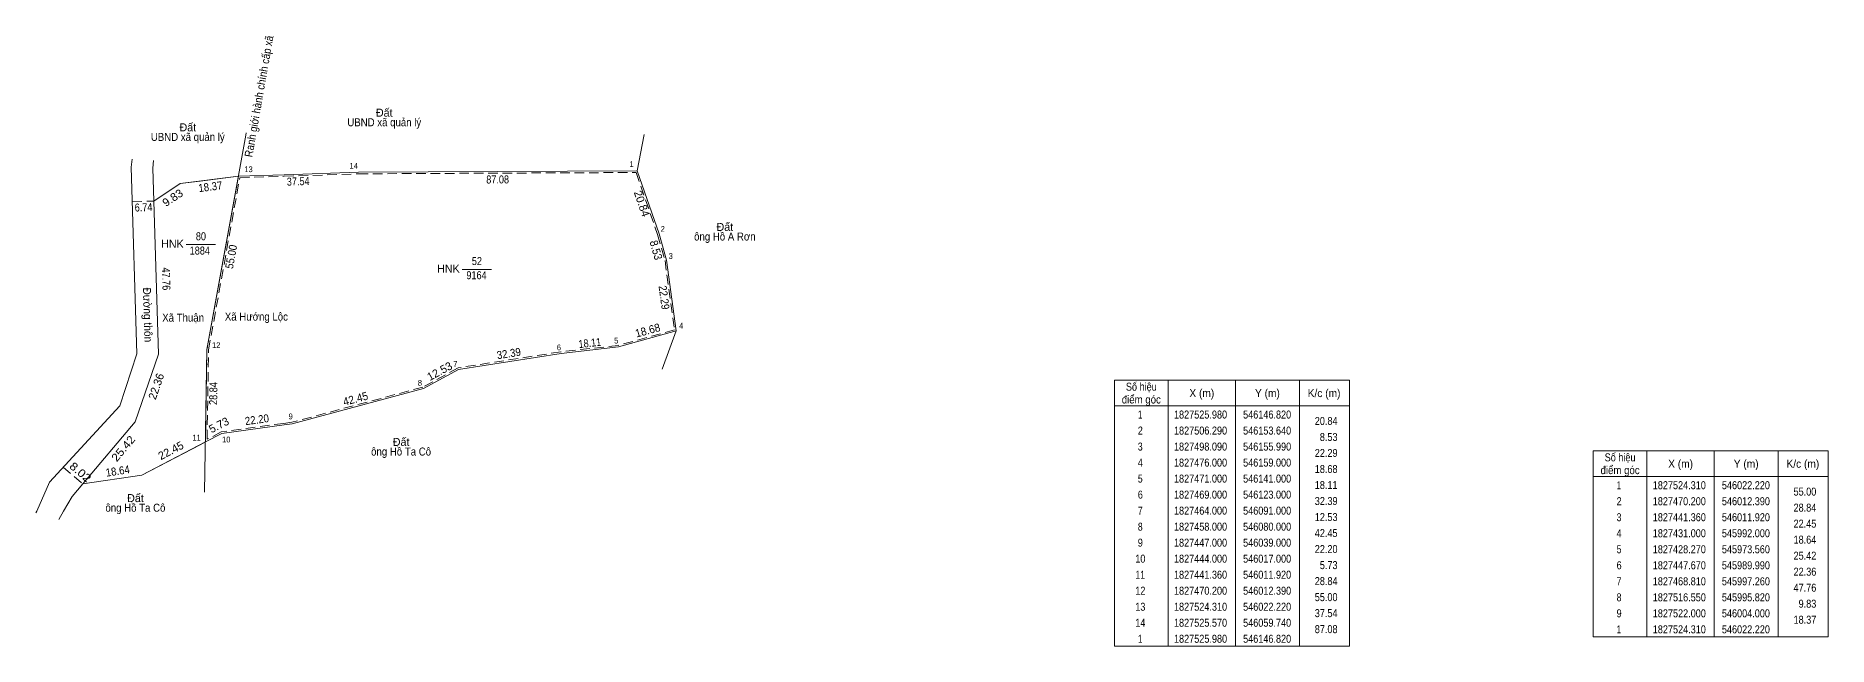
# Model space of a CAD drawing. Header units: metres. Extents: x 544719 to 546519, y 1827251 to 1827671.
# Drawn here: x 545959 to 546519, y 1827378 to 1827568 of the extents above; entities that cross this region are included whole.
import ezdxf
from ezdxf.enums import TextEntityAlignment as Align

# ---------------------------------------------------------------- set-up
doc = ezdxf.new("R2010")
doc.units = ezdxf.units.M
doc.linetypes.add('DOTTED', pattern=[1.5, 0.3, -1.2])
doc.linetypes.add('MEDIUM_DASHED', pattern=[4.5, 3, -1.5])
for name, color, linetype, lineweight in [('1', 7, 'Continuous', 13), ('10', 7, 'Continuous', 13), ('23', 7, 'Continuous', 13), ('46', 7, 'Continuous', 13), ('51', 7, 'Continuous', 13), ('63', 7, 'Continuous', 13)]:
    doc.layers.add(name, color=color, linetype=linetype, lineweight=lineweight)

msp = doc.modelspace()

# ---------------------------------------------------------------- linework, layer by layer
at = {"layer": '1'}
for points in [[(546036.47, 1827524.79), (546059.74, 1827525.57), (546146.82, 1827525.98), (546153.64, 1827506.29), (546155.99, 1827498.09), (546159, 1827476), (546141, 1827471), (546123, 1827469), (546091, 1827464), (546080, 1827458), (546039, 1827447), (546036.47, 1827446.66)], [(546036.47, 1827446.66), (546017, 1827444), (546011.92, 1827441.36), (546012.39, 1827470.2), (546022.22, 1827524.31), (546036.47, 1827524.79)], [(545992, 1827431), (546010.24, 1827440.49), (546011.92, 1827441.36)]]:
    msp.add_lwpolyline(points, dxfattribs=at)
msp.add_lwpolyline([(546022.22, 1827524.31), (546012.39, 1827470.2), (546011.92, 1827441.36), (545992, 1827431), (545973.56, 1827428.27), (545989.99, 1827447.67), (545997.26, 1827468.81), (545995.82, 1827516.55), (546004, 1827522)], close=True, dxfattribs=at)
at = {"layer": '1', "linetype": 'MEDIUM_DASHED'}
for points in [[(546036.4, 1827447.16), (546016.85, 1827444.48), (546012.43, 1827442.19), (546012.89, 1827470.15), (546022.64, 1827523.82), (546036.49, 1827524.29)], [(546036.49, 1827524.29), (546059.75, 1827525.07), (546146.46, 1827525.48), (546153.16, 1827506.14), (546155.5, 1827497.99), (546158.45, 1827476.36), (546140.9, 1827471.49), (546122.93, 1827469.5), (546090.84, 1827464.48), (546079.81, 1827458.47), (546038.9, 1827447.49), (546036.4, 1827447.16)]]:
    msp.add_lwpolyline(points, dxfattribs=at)
at = {"layer": '10'}
for p, q in [((546148.99, 1827537.34), (546146.82, 1827525.98)), ((546154.63, 1827464.03), (546159, 1827476))]:
    msp.add_line(p, q, dxfattribs=at)
for points in [[(545995.82, 1827516.55), (545995.51, 1827526.82), (545995.71, 1827529.19)], [(546146.82, 1827525.98), (546059.74, 1827525.57), (546036.47, 1827524.79), (546022.22, 1827524.31)], [(546155.99, 1827498.09), (546153.64, 1827506.29), (546146.82, 1827525.98)], [(545973.56, 1827428.27), (545989.99, 1827447.67), (545997.26, 1827468.81), (545995.82, 1827516.55)]]:
    msp.add_lwpolyline(points, dxfattribs=at)
at = {"layer": '10', "linetype": 'DOTTED'}
msp.add_lwpolyline([(546022.22, 1827524.31), (546012.39, 1827470.2), (546011.92, 1827441.36)], dxfattribs=at)
at = {"layer": '23'}
for p, q in [((545959.19, 1827419.79), (545958.93, 1827419.19)), ((545966.09, 1827417.14), (545967.62, 1827419.79))]:
    msp.add_line(p, q, dxfattribs=at)
for points in [[(545989.03, 1827529.62), (545988.76, 1827527.15), (545990.47, 1827468.82)], [(545990.47, 1827468.82), (545985.14, 1827452.62), (545963.16, 1827428.81), (545959.19, 1827419.79)], [(545967.62, 1827419.79), (545970.23, 1827424.32), (545973.56, 1827428.27)]]:
    msp.add_lwpolyline(points, dxfattribs=at)
at = {"layer": '46'}
msp.add_line((546024.69, 1827537.86), (546024.56, 1827537.12), dxfattribs=at)
msp.add_lwpolyline([(546024.56, 1827537.12), (546012.39, 1827470.2), (546011.66, 1827425.63)], dxfattribs=at)
at = {"layer": '51'}
for p, q in [((545995.82, 1827516.55), (546004, 1827522)), ((546017, 1827444), (546011.92, 1827441.36)), ((545992, 1827431), (545973.56, 1827428.27))]:
    msp.add_line(p, q, dxfattribs=at)
for points in [[(546004, 1827522), (546010.24, 1827522.79), (546022.22, 1827524.31)], [(546155.99, 1827498.09), (546159, 1827476), (546141, 1827471), (546123, 1827469), (546091, 1827464), (546080, 1827458), (546039, 1827447)], [(546039, 1827447), (546036.47, 1827446.66), (546017, 1827444)]]:
    msp.add_lwpolyline(points, dxfattribs=at)
at = {"layer": '63', "linetype": 'MEDIUM_DASHED'}
for p, q in [((545989.08, 1827516.35), (545995.82, 1827516.55)), ((545967.44, 1827433.45), (545973.56, 1827428.27))]:
    msp.add_line(p, q, dxfattribs=at)
at = {"layer": '63'}
for p, q in [((546005.92, 1827502.96), (546015.05, 1827502.96)), ((546092.14, 1827495.22), (546101.27, 1827495.22)), ((546312.7, 1827460.61), (546312.7, 1827377.61)), ((546333.7, 1827460.61), (546333.7, 1827377.61)), ((546353.7, 1827460.61), (546353.7, 1827377.61)), ((546295.9, 1827452.61), (546369.3, 1827452.61)), ((546462.28, 1827438.55), (546462.28, 1827380.55)), ((546483.28, 1827438.55), (546483.28, 1827380.55)), ((546503.28, 1827438.55), (546503.28, 1827380.55)), ((546445.48, 1827430.55), (546518.88, 1827430.55))]:
    msp.add_line(p, q, dxfattribs=at)
for points in [[(546295.9, 1827460.61), (546369.3, 1827460.61), (546369.3, 1827377.61), (546295.9, 1827377.61)], [(546445.48, 1827438.55), (546518.88, 1827438.55), (546518.88, 1827380.55), (546445.48, 1827380.55)]]:
    msp.add_lwpolyline(points, close=True, dxfattribs=at)

# ---------------------------------------------------------------- texts
at = {"layer": '1'}
for p in [(546001.61, 1827501.96), (546087.83, 1827494.22)]:
    msp.add_text('HNK', height=2.5, dxfattribs=at).set_placement(p, align=Align.CENTER)
at = {"layer": '1', "width": 0.85}
for s, p in [('80', (546010.505, 1827504.32)), ('1884', (546010.155, 1827499.86)), ('52', (546096.72, 1827496.58)), ('9164', (546096.605, 1827492.16))]:
    msp.add_text(s, height=2.5, dxfattribs=at).set_placement(p, align=Align.CENTER)
at = {"layer": '63'}
for s, rotation, width, p in [('Ranh giới hành chính cấp xã', 80.036, 0.9, (546029.868, 1827549.044)), ('9.83', 33.674, 1.05, (546002.372, 1827516.537)), ('18.37', 7.226, 0.9, (546013.608, 1827519.811)), ('37.54', 1.923, 0.85, (546040.928, 1827521.473)), ('87.08', 0.27, 0.85, (546103.209, 1827522.057)), ('6.74', 1.7, 0.85, (545992.613, 1827513.365)), ('8.53', 285.992, 0.95, (546151.497, 1827500.909)), ('55.00', 79.704, 0.9, (546021.17, 1827498.967)), ('47.76', 271.728, 0.85, (545998.4, 1827492.218)), ('Đường thôn', 271.679, 0.95, (545992.638, 1827481.007)), ('22.29', 277.759, 0.9, (546153.98, 1827486.284)), ('18.68', 15.524, 0.95, (546150.42, 1827474.993)), ('32.39', 8.881, 0.9, (546106.887, 1827467.747)), ('18.11', 6.34, 0.85, (546132.137, 1827471.031)), ('28.84', 89.066, 0.85, (546015.61, 1827456.445)), ('42.45', 15.018, 0.95, (546059.116, 1827453.636)), ('22.20', 7.765, 0.9, (546028.166, 1827447.084)), ('25.42', 49.738, 1.1, (545987.185, 1827438.492)), ('8.02', 319.755, 1.15, (545972.042, 1827430.981)), ('18.64', 8.421, 0.9, (545984.692, 1827431.058))]:
    msp.add_text(s, height=2.5, rotation=rotation, dxfattribs=dict(at, width=width)).set_placement(p, align=Align.CENTER)
for s, width, p in [('UBND xã quản lý', 0.9, (546067.78, 1827539.91)), ('UBND xã quản lý', 0.9, (546006.4, 1827535.33)), ('ông Hồ A Rơn', 0.9, (546174.185, 1827504.24)), ('Xã Thuận', 0.9, (546004.945, 1827478.92)), ('Xã Hướng Lộc', 0.9, (546027.83, 1827479.24)), ('Số hiệu', 0.85, (546304.3, 1827457.36)), ('điểm góc', 0.9, (546304.3, 1827453.36)), ('X (m)', 0.95, (546323.2, 1827455.36)), ('Y (m)', 0.95, (546343.695, 1827455.36)), ('K/c (m)', 0.95, (546361.4, 1827455.36)), (' 1', 0.75, (546303.595, 1827448.66)), ('1827525.980', 0.85, (546322.8, 1827448.66)), ('546146.820', 0.85, (546343.605, 1827448.66)), (' 2', 0.85, (546303.6, 1827443.66)), ('1827506.290', 0.85, (546322.8, 1827443.66)), ('546153.640', 0.85, (546343.605, 1827443.66)), ('ông Hồ Ta Cô', 0.9, (546073.04, 1827437.11)), (' 4', 0.85, (546303.595, 1827433.66)), (' 3', 0.8, (546303.6, 1827438.66)), ('1827498.090', 0.85, (546322.8, 1827438.66)), ('1827476.000', 0.85, (546322.8, 1827433.66)), ('546155.990', 0.85, (546343.605, 1827438.66)), ('546159.000', 0.85, (546343.605, 1827433.66)), ('Số hiệu', 0.85, (546453.88, 1827435.3)), (' 5', 0.8, (546303.6, 1827428.66)), ('1827471.000', 0.85, (546322.8, 1827428.66)), ('546141.000', 0.85, (546343.605, 1827428.66)), ('điểm góc', 0.9, (546453.88, 1827431.3)), ('X (m)', 0.95, (546472.78, 1827433.3)), ('Y (m)', 0.95, (546493.275, 1827433.3)), ('K/c (m)', 0.95, (546510.98, 1827433.3)), (' 6', 0.85, (546303.6, 1827423.66)), ('1827469.000', 0.85, (546322.8, 1827423.66)), ('546123.000', 0.85, (546343.605, 1827423.66)), (' 1', 0.75, (546453.175, 1827426.6)), ('1827524.310', 0.85, (546472.38, 1827426.6)), ('546022.220', 0.85, (546493.185, 1827426.6)), ('ông Hồ Ta Cô', 0.9, (545990.04, 1827419.58)), (' 7', 0.8, (546303.6, 1827418.66)), ('1827464.000', 0.85, (546322.8, 1827418.66)), ('546091.000', 0.85, (546343.605, 1827418.66)), (' 2', 0.85, (546453.18, 1827421.6)), ('1827470.200', 0.85, (546472.38, 1827421.6)), ('546012.390', 0.85, (546493.185, 1827421.6)), (' 8', 0.8, (546303.6, 1827413.66)), ('1827458.000', 0.85, (546322.8, 1827413.66)), ('546080.000', 0.85, (546343.605, 1827413.66)), (' 4', 0.85, (546453.175, 1827411.6)), (' 3', 0.8, (546453.18, 1827416.6)), ('1827441.360', 0.85, (546472.38, 1827416.6)), ('1827431.000', 0.85, (546472.38, 1827411.6)), ('546011.920', 0.85, (546493.185, 1827416.6)), ('545992.000', 0.85, (546493.185, 1827411.6)), (' 9', 0.85, (546303.595, 1827408.66)), ('1827447.000', 0.85, (546322.8, 1827408.66)), ('546039.000', 0.85, (546343.605, 1827408.66)), (' 5', 0.8, (546453.18, 1827406.6)), ('1827428.270', 0.85, (546472.38, 1827406.6)), ('545973.560', 0.85, (546493.185, 1827406.6)), (' 10', 0.85, (546303.595, 1827403.66)), ('1827444.000', 0.85, (546322.8, 1827403.66)), ('546017.000', 0.85, (546343.605, 1827403.66)), (' 6', 0.85, (546453.18, 1827401.6)), ('1827447.670', 0.85, (546472.38, 1827401.6)), ('545989.990', 0.85, (546493.185, 1827401.6)), (' 11', 0.8, (546303.595, 1827398.66)), ('1827441.360', 0.85, (546322.8, 1827398.66)), ('546011.920', 0.85, (546343.605, 1827398.66)), (' 7', 0.8, (546453.18, 1827396.6)), ('1827468.810', 0.85, (546472.38, 1827396.6)), ('545997.260', 0.85, (546493.185, 1827396.6)), (' 12', 0.85, (546303.6, 1827393.66)), ('1827470.200', 0.85, (546322.8, 1827393.66)), ('546012.390', 0.85, (546343.605, 1827393.66)), (' 8', 0.8, (546453.18, 1827391.6)), ('1827516.550', 0.85, (546472.38, 1827391.6)), ('545995.820', 0.85, (546493.185, 1827391.6)), (' 14', 0.85, (546303.595, 1827383.66)), (' 13', 0.85, (546303.6, 1827388.66)), ('1827524.310', 0.85, (546322.8, 1827388.66)), ('1827525.570', 0.85, (546322.8, 1827383.66)), ('546022.220', 0.85, (546343.605, 1827388.66)), ('546059.740', 0.85, (546343.605, 1827383.66)), (' 9', 0.85, (546453.175, 1827386.6)), ('1827522.000', 0.85, (546472.38, 1827386.6)), ('546004.000', 0.85, (546493.185, 1827386.6)), (' 1', 0.75, (546303.595, 1827378.66)), ('1827525.980', 0.85, (546322.8, 1827378.66)), ('546146.820', 0.85, (546343.605, 1827378.66)), (' 1', 0.75, (546453.175, 1827381.6)), ('1827524.310', 0.85, (546472.38, 1827381.6)), ('546022.220', 0.85, (546493.185, 1827381.6))]:
    msp.add_text(s, height=2.5, dxfattribs=dict(at, width=width)).set_placement(p, align=Align.CENTER)
for p in [(546067.785, 1827542.91), (546006.405, 1827538.33), (546174.185, 1827507.24), (546073.045, 1827440.11), (545990.045, 1827422.58)]:
    msp.add_text('Đất', height=2.5, dxfattribs=at).set_placement(p, align=Align.CENTER)
for s, height, width, p in [(' 13', 1.8, 0.95, (546026.68, 1827525.59)), (' 14', 1.8, 0.95, (546059.57, 1827526.66)), (' 1', 1.8, 0.9, (546145.73, 1827527.2)), (' 2', 1.8, 0.9, (546155.45, 1827506.96)), (' 3', 1.8, 0.95, (546157.93, 1827498.51)), (' 4', 1.8, 0.95, (546161.23, 1827476.76)), (' 12', 1.8, 0.95, (546016.59, 1827470.68)), (' 6', 1.8, 0.9, (546123, 1827469.97)), (' 5', 1.8, 0.9, (546140.91, 1827472.1)), (' 7', 1.8, 0.9, (546090.62, 1827464.8)), (' 8', 1.8, 0.95, (546079.58, 1827458.89)), (' 9', 1.8, 0.9, (546039.21, 1827448.44)), ('20.84', 2.5, 0.85, (546365.6, 1827446.66)), (' 11', 1.8, 0.9, (546010.46, 1827441.79)), (' 10', 1.8, 0.95, (546019.73, 1827441.2)), ('8.53', 2.5, 0.85, (546365.6, 1827441.66)), ('22.29', 2.5, 0.85, (546365.6, 1827436.66)), ('18.68', 2.5, 0.85, (546365.6, 1827431.66)), ('18.11', 2.5, 0.85, (546365.6, 1827426.66)), ('55.00', 2.5, 0.85, (546515.18, 1827424.6)), ('32.39', 2.5, 0.85, (546365.6, 1827421.66)), ('28.84', 2.5, 0.85, (546515.18, 1827419.6)), ('42.45', 2.5, 0.85, (546365.6, 1827411.66)), ('12.53', 2.5, 0.85, (546365.6, 1827416.66)), ('22.45', 2.5, 0.85, (546515.18, 1827414.6)), ('22.20', 2.5, 0.85, (546365.6, 1827406.66)), ('18.64', 2.5, 0.85, (546515.18, 1827409.6)), ('5.73', 2.5, 0.85, (546365.6, 1827401.66)), ('25.42', 2.5, 0.85, (546515.18, 1827404.6)), ('28.84', 2.5, 0.85, (546365.6, 1827396.66)), ('47.76', 2.5, 0.85, (546515.18, 1827394.6)), ('22.36', 2.5, 0.85, (546515.18, 1827399.6)), ('55.00', 2.5, 0.85, (546365.6, 1827391.66)), ('9.83', 2.5, 0.85, (546515.18, 1827389.6)), ('37.54', 2.5, 0.85, (546365.6, 1827386.66)), ('18.37', 2.5, 0.85, (546515.18, 1827384.6)), ('87.08', 2.5, 0.85, (546365.6, 1827381.66))]:
    msp.add_text(s, height=height, dxfattribs=dict(at, width=width)).set_placement(p, align=Align.RIGHT)
for s, rotation, p in [('20.84', 289.104, (546147.079, 1827515.354)), ('12.53', 28.61, (546085.676, 1827462.343)), ('22.36', 71.022, (545997.718, 1827458.313)), ('5.73', 27.46, (546016.694, 1827445.526)), ('22.45', 27.478, (546001.698, 1827437.575))]:
    msp.add_text(s, height=2.5, rotation=rotation, dxfattribs=at).set_placement(p, align=Align.CENTER)

doc.saveas('drawing.dxf')
